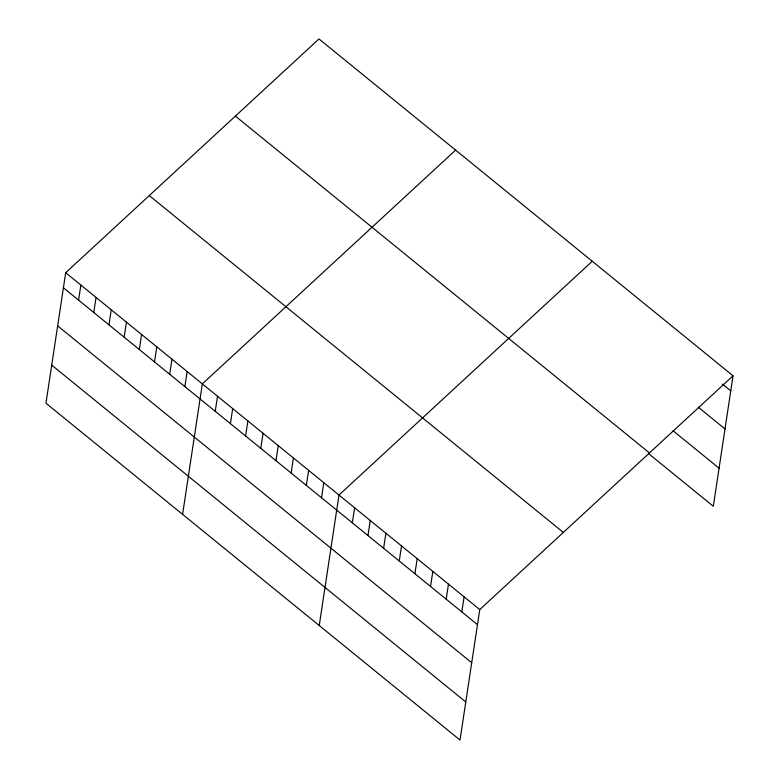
<?xml version="1.0" encoding="UTF-8"?>
<svg xmlns="http://www.w3.org/2000/svg" width="779" height="779" viewBox="0 0 779 779"><rect width="100%" height="100%" fill="white"/><g stroke="black" fill="none" stroke-linecap="round" stroke-linejoin="round"><path stroke-width="1.17" d="M65.689 272.728L45.961 403.201L460.019 740.05L479.757 609.577L733.039 375.799L318.981 38.95L65.689 272.728L479.757 609.577M78.591 300.139L80.87 285.085M93.782 312.486L96.06 297.432M108.963 324.843L111.241 309.779M124.143 337.19L126.422 322.136M139.324 349.547L141.603 334.483M154.505 361.894L156.783 346.84M169.686 374.251L171.964 359.187M184.876 386.598L187.145 371.534M182.598 514.364L202.336 383.891L455.618 150.113M215.238 411.302L217.516 396.238M230.418 423.649L232.697 408.595M245.599 436.006L247.878 420.942M260.78 448.353L263.059 433.29M275.97 460.701L278.239 445.646M291.151 473.057L293.43 457.994M306.332 485.405L308.611 470.35M321.513 497.762L323.791 482.698M319.244 625.518L338.972 495.054L592.264 261.267M352.342 522.836L354.611 507.772M367.98 535.562L370.259 520.499M383.619 548.289L385.897 533.226M399.267 561.016L401.545 545.952M414.905 573.734L417.184 558.679M430.553 586.46L432.832 571.406M446.192 599.187L448.47 584.133M461.83 611.914L464.109 596.85M733.039 375.799L713.311 506.272L648.897 453.875M722.484 384.125L730.76 390.863M698.315 407.242L725.006 428.947M673.066 430.758L719.066 468.189M235.394 116.1L649.452 452.95M149.276 195.578L563.344 532.437M63.411 287.792L477.478 624.641M57.656 325.875L471.714 662.725M51.716 365.117L465.784 701.967"/></g></svg>
